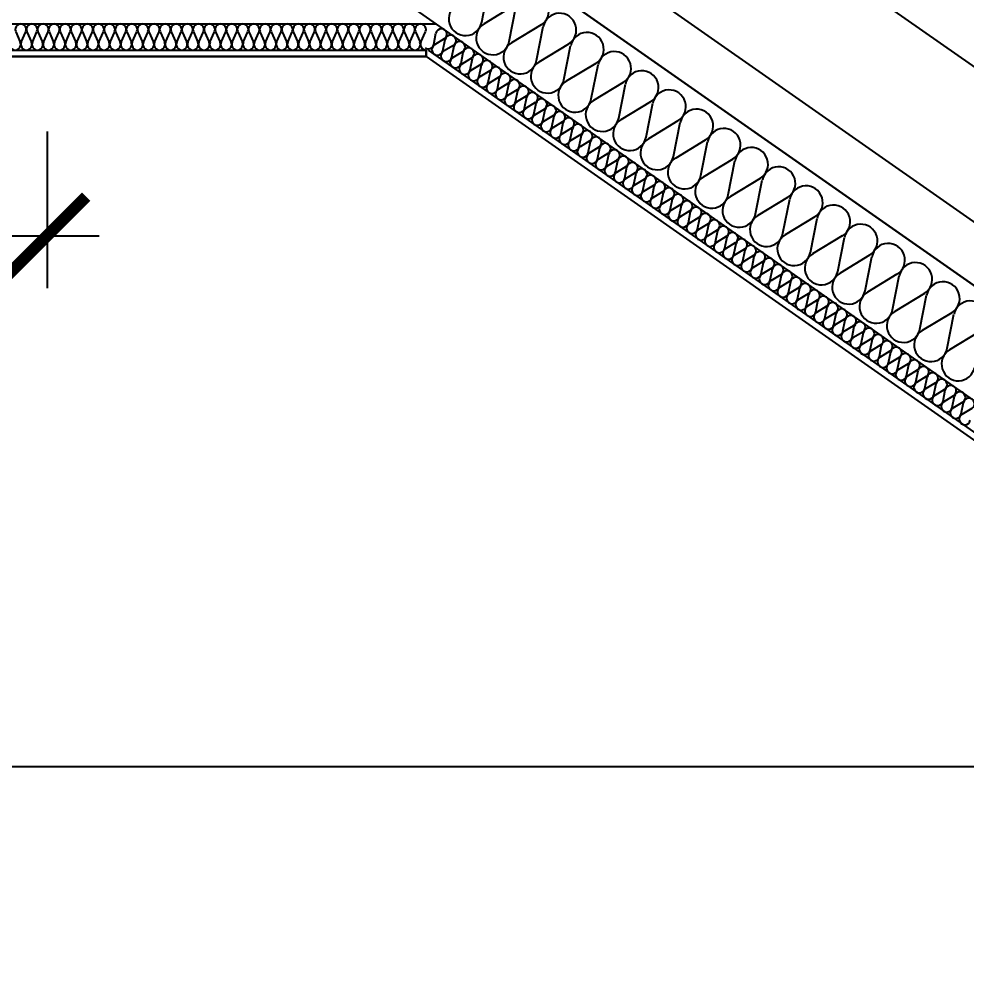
# Model space of a CAD drawing. Header units: millimetres. Extents: x 4647 to 73915, y -13612 to -8141.
# Drawn here: x 12341.7 to 12523.1, y -10676.7 to -10491.4 of the extents above; entities that cross this region are included whole.
import ezdxf

# ---------------------------------------------------------------- set-up
doc = ezdxf.new("R2010")
doc.units = ezdxf.units.MM
doc.layers.add('2D - Ogólne', color=7, linetype='Continuous')
doc.layers.add('Konstrukcja - Dach', color=7, linetype='Continuous')
doc.layers.add('a_wymiary', color=250, linetype='Continuous', lineweight=9)
doc.styles.get("Standard").update_dxf_attribs({"font": 'arial.ttf'})
doc.dimstyles.new('1-100', dxfattribs={"dimtxt": 13, "dimasz": 15, "dimexe": 10, "dimexo": 20, "dimgap": 5, "dimtad": 1, "dimdec": 1, "dimrnd": 0.5, "dimtxsty": 'Standard', "dimblk": 'ARCHTICK', "dimcen": 0.09, "dimdle": 10, "dimadec": 0, "dimazin": 0, "dimtfac": 1, "dimtdec": 1, "dimtofl": 0, "dimtmove": 0, "dimatfit": 3, "dimfxl": 10, "dimfxlon": 1, "dimtolj": 1, "dimtzin": 0, "dimarcsym": 0})

# ---------------------------------------------------------------- blocks, each defined once
blk = doc.blocks.new('_ArchTick')
at = {"color": 0, "linetype": 'ByBlock', "const_width": 0.15}
blk.add_lwpolyline([(-0.5, -0.5), (0.5, 0.5)], dxfattribs=at)
blk = doc.blocks.new('*D802')
at = {"layer": 'a_wymiary', "color": 0, "lineweight": -2, "transparency": 16777216}
for p, q in [((11649, -10180.91), (11649, -10150.91)), ((12748.98, -10180.91), (12748.98, -10150.91)), ((11639, -10160.91), (12758.98, -10160.91))]:
    blk.add_line(p, q, dxfattribs=at)
at = {"layer": 'DEFPOINTS', "color": 0, "transparency": 16777216}
for p in [(12748.98, -10160.91), (11649, -10687.41), (12748.98, -10687.41)]:
    blk.add_point(p, dxfattribs=at)
at = {"layer": 'a_wymiary', "color": 0, "lineweight": -2, "transparency": 16777216, "xscale": 15, "yscale": 15, "zscale": 15, "rotation": 180}
blk.add_blockref('_ArchTick', (11649, -10160.91), dxfattribs=at)
at = {"layer": 'a_wymiary', "color": 0, "lineweight": -2, "transparency": 16777216, "xscale": 15, "yscale": 15, "zscale": 15}
blk.add_blockref('_ArchTick', (12748.98, -10160.91), dxfattribs=at)
at = {"layer": 'a_wymiary', "color": 0, "transparency": 16777216, "insert": (12198.99, -10149.28), "char_height": 13, "attachment_point": 5}
blk.add_mtext('\\A1;1100', dxfattribs=at)
blk = doc.blocks.new('*D803')
at = {"layer": 'a_wymiary', "color": 0, "lineweight": -2, "transparency": 16777216}
for p, q in [((11731.48, -10212.51), (11731.48, -10182.51)), ((12666.48, -10212.51), (12666.48, -10182.51)), ((11721.48, -10192.51), (12676.48, -10192.51))]:
    blk.add_line(p, q, dxfattribs=at)
at = {"layer": 'DEFPOINTS', "color": 0, "transparency": 16777216}
for p in [(12666.48, -10192.51), (11731.48, -10669.57), (12666.48, -10669.57)]:
    blk.add_point(p, dxfattribs=at)
at = {"layer": 'a_wymiary', "color": 0, "lineweight": -2, "transparency": 16777216, "xscale": 15, "yscale": 15, "zscale": 15, "rotation": 180}
blk.add_blockref('_ArchTick', (11731.48, -10192.51), dxfattribs=at)
at = {"layer": 'a_wymiary', "color": 0, "lineweight": -2, "transparency": 16777216, "xscale": 15, "yscale": 15, "zscale": 15}
blk.add_blockref('_ArchTick', (12666.48, -10192.51), dxfattribs=at)
at = {"layer": 'a_wymiary', "color": 0, "transparency": 16777216, "insert": (12198.98, -10180.86), "char_height": 13, "attachment_point": 5}
blk.add_mtext('\\A1;935', dxfattribs=at)
blk = doc.blocks.new('*D809')
at = {"layer": 'a_wymiary', "color": 0, "lineweight": -2, "transparency": 16777216}
for p, q in [((12373.56, -10419.21), (12390.77, -10394.64)), ((12718.7, -10636.47), (12376.84, -10397.09)), ((12699.04, -10647.12), (12716.25, -10622.54))]:
    blk.add_line(p, q, dxfattribs=at)
at = {"layer": 'DEFPOINTS', "color": 0, "transparency": 16777216}
for p in [(12385.03, -10402.83), (12355, -10445.72), (12680.48, -10673.62)]:
    blk.add_point(p, dxfattribs=at)
at = {"layer": 'a_wymiary', "color": 0, "lineweight": -2, "transparency": 16777216, "xscale": 15, "yscale": 15, "zscale": 15}
for p, rotation in [((12385.03, -10402.83), 145.0000011269738), ((12710.51, -10630.73), 325.0000011269738)]:
    blk.add_blockref('_ArchTick', p, dxfattribs=dict(at, rotation=rotation))
at = {"layer": 'a_wymiary', "color": 0, "transparency": 16777216, "insert": (12555.12, -10506.29), "char_height": 13, "attachment_point": 5, "rotation": 325}
blk.add_mtext('\\A1;397,5', dxfattribs=at)
blk = doc.blocks.new('*D811')
at = {"layer": 'a_wymiary', "color": 0, "lineweight": -2, "transparency": 16777216}
for p, q in [((12251.58, -10261.38), (12268.79, -10236.8)), ((12254.86, -10239.26), (12821.23, -10635.84)), ((12801.57, -10646.49), (12818.78, -10621.91))]:
    blk.add_line(p, q, dxfattribs=at)
at = {"layer": 'DEFPOINTS', "color": 0, "transparency": 16777216}
for p in [(12198.99, -10336.48), (12813.04, -10630.1), (12748.98, -10721.59)]:
    blk.add_point(p, dxfattribs=at)
at = {"layer": 'a_wymiary', "color": 0, "lineweight": -2, "transparency": 16777216, "xscale": 15, "yscale": 15, "zscale": 15}
for p, rotation in [((12263.05, -10245), 145.0000006898322), ((12813.04, -10630.1), 325.0000006898322)]:
    blk.add_blockref('_ArchTick', p, dxfattribs=dict(at, rotation=rotation))
at = {"layer": 'a_wymiary', "color": 0, "transparency": 16777216, "insert": (12545.39, -10427.05), "char_height": 13, "attachment_point": 5, "rotation": 325}
blk.add_mtext('\\A1;671,5', dxfattribs=at)
blk = doc.blocks.new('*D812')
at = {"layer": 'a_wymiary', "color": 0, "lineweight": -2, "transparency": 16777216}
for p, q in [((11731.48, -10649.57), (11731.48, -10624.52)), ((12666.48, -10649.57), (12666.48, -10624.52)), ((11721.48, -10634.52), (12676.48, -10634.52))]:
    blk.add_line(p, q, dxfattribs=at)
at = {"layer": 'DEFPOINTS', "color": 0, "transparency": 16777216}
for p in [(12666.48, -10634.52), (11731.48, -10669.57), (12666.48, -10669.57)]:
    blk.add_point(p, dxfattribs=at)
at = {"layer": 'a_wymiary', "color": 0, "lineweight": -2, "transparency": 16777216, "xscale": 15, "yscale": 15, "zscale": 15, "rotation": 180}
blk.add_blockref('_ArchTick', (11731.48, -10634.52), dxfattribs=at)
at = {"layer": 'a_wymiary', "color": 0, "lineweight": -2, "transparency": 16777216, "xscale": 15, "yscale": 15, "zscale": 15}
blk.add_blockref('_ArchTick', (12666.48, -10634.52), dxfattribs=at)
at = {"layer": 'a_wymiary', "color": 0, "transparency": 16777216, "insert": (12198.98, -10622.88), "char_height": 13, "attachment_point": 5}
blk.add_mtext('\\A1;935', dxfattribs=at)
blk = doc.blocks.new('*D832')
at = {"layer": 'a_wymiary', "color": 0, "lineweight": -2, "transparency": 16777216}
for p, q in [((12050.98, -10512.9), (12050.98, -10542.9)), ((12347, -10512.9), (12347, -10542.9)), ((12040.98, -10532.9), (12357, -10532.9))]:
    blk.add_line(p, q, dxfattribs=at)
at = {"layer": 'DEFPOINTS', "color": 0, "transparency": 16777216}
for p in [(12050.98, -10468.57), (12347, -10468.57), (12347, -10532.9)]:
    blk.add_point(p, dxfattribs=at)
at = {"layer": 'a_wymiary', "color": 0, "lineweight": -2, "transparency": 16777216, "xscale": 15, "yscale": 15, "zscale": 15, "rotation": 180}
blk.add_blockref('_ArchTick', (12050.98, -10532.9), dxfattribs=at)
at = {"layer": 'a_wymiary', "color": 0, "lineweight": -2, "transparency": 16777216, "xscale": 15, "yscale": 15, "zscale": 15}
blk.add_blockref('_ArchTick', (12347, -10532.9), dxfattribs=at)
at = {"layer": 'a_wymiary', "color": 0, "transparency": 16777216, "insert": (12198.99, -10521.26), "char_height": 13, "attachment_point": 5}
blk.add_mtext('\\A1;296', dxfattribs=at)

msp = doc.modelspace()

# ---------------------------------------------------------------- linework, layer by layer
for p, q in [((12658.98, -10658.57), (12413.34, -10486.57)), ((11978.4, -10497.32), (12419.58, -10497.32)), ((12419.58, -10497.32), (12419.58, -10498.57)), ((12419.58, -10498.57), (12123.98, -10498.57))]:
    msp.add_line(p, q)
at = {"layer": '2D - Ogólne'}
for p, q in [((12198.99, -10314.51), (12702.98, -10667.4)), ((12430.26, -10491.99), (12431.55, -10485.5)), ((12436.35, -10488.86), (12430.7, -10492.3)), ((12435.5, -10495.66), (12436.79, -10489.17)), ((12441.6, -10492.53), (12435.94, -10495.97)), ((12440.74, -10499.33), (12442.04, -10492.84)), ((12446.84, -10496.21), (12441.18, -10499.64)), ((12445.99, -10503.01), (12447.28, -10496.51)), ((12452.09, -10499.88), (12446.43, -10503.31)), ((12451.23, -10506.68), (12452.53, -10500.19)), ((12457.33, -10503.55), (12451.67, -10506.99)), ((12456.48, -10510.35), (12457.77, -10503.86)), ((12462.58, -10507.22), (12456.92, -10510.66)), ((12461.72, -10514.02), (12463.02, -10507.53)), ((12467.82, -10510.89), (12462.16, -10514.33)), ((12466.97, -10517.69), (12468.26, -10511.2)), ((12473.06, -10514.57), (12467.41, -10518)), ((12472.21, -10521.37), (12473.5, -10514.88)), ((12478.31, -10518.24), (12472.65, -10521.68)), ((12477.45, -10525.04), (12478.75, -10518.55)), ((12483.55, -10521.91), (12477.9, -10525.35)), ((12482.7, -10528.71), (12483.99, -10522.22)), ((12488.8, -10525.58), (12483.14, -10529.02)), ((12487.94, -10532.38), (12489.24, -10525.89)), ((12494.04, -10529.26), (12488.38, -10532.69)), ((12493.19, -10536.06), (12494.48, -10529.56)), ((12499.29, -10532.93), (12493.63, -10536.36)), ((12498.43, -10539.73), (12499.73, -10533.24)), ((12504.53, -10536.6), (12498.87, -10540.04)), ((12503.68, -10543.4), (12504.97, -10536.91)), ((12509.78, -10540.27), (12504.12, -10543.71)), ((12508.92, -10547.07), (12510.22, -10540.58)), ((12515.02, -10543.94), (12509.36, -10547.38)), ((12514.17, -10550.74), (12515.46, -10544.25)), ((12520.26, -10547.62), (12514.61, -10551.05)), ((12519.41, -10554.42), (12520.7, -10547.92)), ((12525.51, -10551.29), (12519.85, -10554.72))]:
    msp.add_line(p, q, dxfattribs=at)
at = {"layer": '2D - Ogólne', "color": 161, "lineweight": 25}
for p, q in [((11976.43, -10492.32), (12421.55, -10492.32)), ((12419.98, -10497.32), (12658.98, -10664.67)), ((12419.58, -10498.57), (12658.98, -10666.2))]:
    msp.add_line(p, q, dxfattribs=at)
at = {"layer": '2D - Ogólne'}
for centre, start_param, end_param in [((12439.93, -10489.8), 2.728799, 6.695979), ((12427.12, -10491.36), 5.870392, 9.837571), ((12445.17, -10493.48), 2.728799, 6.695979), ((12432.36, -10495.03), 5.870392, 9.837571), ((12450.42, -10497.15), 2.728799, 6.695979), ((12437.61, -10498.7), 5.870392, 9.837571), ((12455.66, -10500.82), 2.728799, 6.695979), ((12442.85, -10502.37), 5.870392, 9.837571), ((12460.91, -10504.49), 2.728799, 6.695979), ((12448.1, -10506.04), 5.870392, 9.837571), ((12466.15, -10508.16), 2.728799, 6.695979), ((12453.34, -10509.72), 5.870392, 9.837571), ((12471.4, -10511.84), 2.728799, 6.695979), ((12458.59, -10513.39), 5.870392, 9.837571), ((12476.64, -10515.51), 2.728799, 6.695979), ((12463.83, -10517.06), 5.870392, 9.837571), ((12481.89, -10519.18), 2.728799, 6.695979), ((12469.07, -10520.73), 5.870392, 9.837571), ((12487.13, -10522.85), 2.728799, 6.695979), ((12474.32, -10524.41), 5.870392, 9.837571), ((12492.37, -10526.52), 2.728799, 6.695979), ((12479.56, -10528.08), 5.870392, 9.837571), ((12497.62, -10530.2), 2.728799, 6.695979), ((12484.81, -10531.75), 5.870392, 9.837571), ((12502.86, -10533.87), 2.728799, 6.695979), ((12490.05, -10535.42), 5.870392, 9.837571), ((12508.11, -10537.54), 2.728799, 6.695979), ((12495.3, -10539.09), 5.870392, 9.837571), ((12513.35, -10541.21), 2.728799, 6.695979), ((12500.54, -10542.77), 5.870392, 9.837571), ((12518.6, -10544.89), 2.728799, 6.695979), ((12505.79, -10546.44), 5.870392, 9.837571), ((12523.84, -10548.56), 2.728799, 6.695979), ((12511.03, -10550.11), 5.870392, 9.837571), ((12516.27, -10553.78), 5.870392, 9.837571), ((12521.52, -10557.46), 5.870392, 9.837571)]:
    msp.add_ellipse(centre, major_axis=(-2.62, 1.84), ratio=0.996583, start_param=start_param, end_param=end_param, dxfattribs=at)
at = {"layer": 'Konstrukcja - Dach'}
for p, q in [((12748.98, -10687.41), (12198.99, -10302.3)), ((12748.98, -10699.61), (12198.99, -10314.51)), ((12748.98, -10699.61), (12198.99, -10314.51)), ((12748.98, -10721.59), (12198.99, -10336.48)), ((12340.99, -10493.81), (12341.87, -10495.83)), ((12342.05, -10495.83), (12342.94, -10493.81)), ((12343.11, -10493.81), (12344, -10495.83)), ((12344.18, -10495.83), (12345.06, -10493.81)), ((12345.24, -10493.81), (12346.13, -10495.83)), ((12346.3, -10495.83), (12347.19, -10493.81)), ((12347.37, -10493.81), (12348.25, -10495.83)), ((12348.43, -10495.83), (12349.32, -10493.81)), ((12349.49, -10493.81), (12350.38, -10495.83)), ((12350.56, -10495.83), (12351.44, -10493.81)), ((12351.62, -10493.81), (12352.51, -10495.83)), ((12352.68, -10495.83), (12353.57, -10493.81)), ((12353.75, -10493.81), (12354.63, -10495.83)), ((12354.81, -10495.83), (12355.7, -10493.81)), ((12355.87, -10493.81), (12356.76, -10495.83)), ((12356.94, -10495.83), (12357.82, -10493.81)), ((12358, -10493.81), (12358.89, -10495.83)), ((12359.06, -10495.83), (12359.95, -10493.81)), ((12360.13, -10493.81), (12361.01, -10495.83)), ((12361.19, -10495.83), (12362.07, -10493.81)), ((12362.25, -10493.81), (12363.14, -10495.83)), ((12363.32, -10495.83), (12364.2, -10493.81)), ((12364.38, -10493.81), (12365.26, -10495.83)), ((12365.44, -10495.83), (12366.33, -10493.81)), ((12366.51, -10493.81), (12367.39, -10495.83)), ((12367.57, -10495.83), (12368.45, -10493.81)), ((12368.63, -10493.81), (12369.52, -10495.83)), ((12369.7, -10495.83), (12370.58, -10493.81)), ((12370.76, -10493.81), (12371.64, -10495.83)), ((12371.82, -10495.83), (12372.71, -10493.81)), ((12372.89, -10493.81), (12373.77, -10495.83)), ((12373.95, -10495.83), (12374.83, -10493.81)), ((12375.01, -10493.81), (12375.9, -10495.83)), ((12376.08, -10495.83), (12376.96, -10493.81)), ((12377.14, -10493.81), (12378.02, -10495.83)), ((12378.2, -10495.83), (12379.09, -10493.81)), ((12379.27, -10493.81), (12380.15, -10495.83)), ((12380.33, -10495.83), (12381.21, -10493.81)), ((12381.39, -10493.81), (12382.28, -10495.83)), ((12382.46, -10495.83), (12383.34, -10493.81)), ((12383.52, -10493.81), (12384.4, -10495.83)), ((12384.58, -10495.83), (12385.47, -10493.81)), ((12385.65, -10493.81), (12386.53, -10495.83)), ((12386.71, -10495.83), (12387.59, -10493.81)), ((12387.77, -10493.81), (12388.66, -10495.83)), ((12388.84, -10495.83), (12389.72, -10493.81)), ((12389.9, -10493.81), (12390.78, -10495.83)), ((12390.96, -10495.83), (12391.85, -10493.81)), ((12392.03, -10493.81), (12392.91, -10495.83)), ((12393.09, -10495.83), (12393.97, -10493.81)), ((12394.15, -10493.81), (12395.04, -10495.83)), ((12395.22, -10495.83), (12396.1, -10493.81)), ((12396.28, -10493.81), (12397.16, -10495.83)), ((12397.34, -10495.83), (12398.23, -10493.81)), ((12398.41, -10493.81), (12399.29, -10495.83)), ((12399.47, -10495.83), (12400.35, -10493.81)), ((12400.53, -10493.81), (12401.42, -10495.83)), ((12401.59, -10495.83), (12402.48, -10493.81)), ((12402.66, -10493.81), (12403.54, -10495.83)), ((12403.72, -10495.83), (12404.61, -10493.81)), ((12404.78, -10493.81), (12405.67, -10495.83)), ((12405.85, -10495.83), (12406.73, -10493.81)), ((12406.91, -10493.81), (12407.8, -10495.83)), ((12407.97, -10495.83), (12408.86, -10493.81)), ((12409.04, -10493.81), (12409.92, -10495.83)), ((12410.1, -10495.83), (12410.99, -10493.81)), ((12411.16, -10493.81), (12412.05, -10495.83)), ((12412.23, -10495.83), (12413.11, -10493.81)), ((12413.29, -10493.81), (12414.18, -10495.83)), ((12414.35, -10495.83), (12415.24, -10493.81)), ((12415.42, -10493.81), (12416.3, -10495.83)), ((12416.48, -10495.83), (12417.37, -10493.81)), ((12417.54, -10493.81), (12418.43, -10495.83)), ((12418.61, -10495.83), (12419.49, -10493.81)), ((12421.05, -10496.25), (12421.48, -10494.09)), ((12423.08, -10495.21), (12421.2, -10496.35)), ((12422.79, -10497.47), (12423.23, -10495.31)), ((12424.82, -10496.43), (12422.94, -10497.57)), ((12424.53, -10498.69), (12424.97, -10496.53)), ((12426.56, -10497.65), (12424.68, -10498.79)), ((12426.28, -10499.91), (12426.71, -10497.75)), ((12428.31, -10498.87), (12426.42, -10500.01)), ((12428.02, -10501.13), (12428.45, -10498.97)), ((12430.05, -10500.09), (12428.16, -10501.23)), ((12429.76, -10502.35), (12430.19, -10500.19)), ((12431.79, -10501.31), (12429.91, -10502.45)), ((12431.5, -10503.57), (12431.94, -10501.41)), ((12433.53, -10502.53), (12431.65, -10503.67)), ((12433.24, -10504.79), (12433.68, -10502.63)), ((12435.27, -10503.75), (12433.39, -10504.89)), ((12434.99, -10506.01), (12435.42, -10503.85)), ((12437.02, -10504.97), (12435.13, -10506.11)), ((12436.73, -10507.23), (12437.16, -10505.07)), ((12438.76, -10506.18), (12436.87, -10507.33)), ((12438.47, -10508.45), (12438.9, -10506.29)), ((12440.5, -10507.4), (12438.62, -10508.55)), ((12440.21, -10509.67), (12440.65, -10507.51)), ((12442.24, -10508.62), (12440.36, -10509.77)), ((12441.95, -10510.89), (12442.39, -10508.73)), ((12443.98, -10509.84), (12442.1, -10510.99)), ((12443.7, -10512.11), (12444.13, -10509.95)), ((12445.73, -10511.06), (12443.84, -10512.21)), ((12445.44, -10513.33), (12445.87, -10511.17)), ((12447.47, -10512.28), (12445.58, -10513.43)), ((12447.18, -10514.55), (12447.61, -10512.39)), ((12449.21, -10513.5), (12447.33, -10514.65)), ((12448.92, -10515.77), (12449.36, -10513.61)), ((12450.95, -10514.72), (12449.07, -10515.87)), ((12450.66, -10516.99), (12451.1, -10514.83)), ((12452.69, -10515.94), (12450.81, -10517.09)), ((12452.41, -10518.21), (12452.84, -10516.05)), ((12454.43, -10517.16), (12452.55, -10518.31)), ((12454.15, -10519.43), (12454.58, -10517.27)), ((12456.18, -10518.38), (12454.29, -10519.53)), ((12455.89, -10520.65), (12456.32, -10518.48)), ((12457.92, -10519.6), (12456.04, -10520.75)), ((12457.63, -10521.87), (12458.07, -10519.7)), ((12459.66, -10520.82), (12457.78, -10521.97)), ((12459.37, -10523.09), (12459.81, -10520.92)), ((12461.4, -10522.04), (12459.52, -10523.19)), ((12461.12, -10524.31), (12461.55, -10522.14)), ((12463.14, -10523.26), (12461.26, -10524.41)), ((12462.86, -10525.53), (12463.29, -10523.36)), ((12464.89, -10524.48), (12463, -10525.63)), ((12464.6, -10526.75), (12465.03, -10524.58)), ((12466.63, -10525.7), (12464.75, -10526.85)), ((12466.34, -10527.97), (12466.78, -10525.8)), ((12468.37, -10526.92), (12466.49, -10528.07)), ((12468.08, -10529.19), (12468.52, -10527.02)), ((12470.11, -10528.14), (12468.23, -10529.29)), ((12469.83, -10530.4), (12470.26, -10528.24)), ((12471.85, -10529.36), (12469.97, -10530.51)), ((12471.57, -10531.62), (12472, -10529.46)), ((12473.6, -10530.58), (12471.71, -10531.73)), ((12473.31, -10532.84), (12473.74, -10530.68)), ((12475.34, -10531.8), (12473.46, -10532.95)), ((12475.05, -10534.06), (12475.49, -10531.9)), ((12477.08, -10533.02), (12475.2, -10534.17)), ((12476.79, -10535.28), (12477.23, -10533.12)), ((12478.82, -10534.24), (12476.94, -10535.39)), ((12478.53, -10536.5), (12478.97, -10534.34)), ((12480.56, -10535.46), (12478.68, -10536.61)), ((12480.28, -10537.72), (12480.71, -10535.56)), ((12482.31, -10536.68), (12480.42, -10537.83)), ((12482.02, -10538.94), (12482.45, -10536.78)), ((12484.05, -10537.9), (12482.17, -10539.05)), ((12483.76, -10540.16), (12484.19, -10538)), ((12485.79, -10539.12), (12483.91, -10540.27)), ((12485.5, -10541.38), (12485.94, -10539.22)), ((12487.53, -10540.34), (12485.65, -10541.49)), ((12487.24, -10542.6), (12487.68, -10540.44)), ((12489.27, -10541.56), (12487.39, -10542.7)), ((12488.99, -10543.82), (12489.42, -10541.66)), ((12491.02, -10542.78), (12489.13, -10543.92)), ((12490.73, -10545.04), (12491.16, -10542.88)), ((12492.76, -10544), (12490.88, -10545.14)), ((12492.47, -10546.26), (12492.9, -10544.1)), ((12494.5, -10545.22), (12492.62, -10546.36)), ((12494.21, -10547.48), (12494.65, -10545.32)), ((12496.24, -10546.44), (12494.36, -10547.58)), ((12495.95, -10548.7), (12496.39, -10546.54)), ((12497.98, -10547.66), (12496.1, -10548.8)), ((12497.7, -10549.92), (12498.13, -10547.76)), ((12499.73, -10548.88), (12497.84, -10550.02)), ((12499.44, -10551.14), (12499.87, -10548.98)), ((12501.47, -10550.1), (12499.59, -10551.24)), ((12501.18, -10552.36), (12501.61, -10550.2)), ((12503.21, -10551.32), (12501.33, -10552.46)), ((12502.92, -10553.58), (12503.36, -10551.42)), ((12504.95, -10552.54), (12503.07, -10553.68)), ((12504.66, -10554.8), (12505.1, -10552.64)), ((12506.69, -10553.75), (12504.81, -10554.9)), ((12506.41, -10556.02), (12506.84, -10553.86)), ((12508.44, -10554.97), (12506.55, -10556.12)), ((12508.15, -10557.24), (12508.58, -10555.08)), ((12510.18, -10556.19), (12508.29, -10557.34)), ((12509.89, -10558.46), (12510.32, -10556.3)), ((12511.92, -10557.41), (12510.04, -10558.56)), ((12511.63, -10559.68), (12512.07, -10557.52)), ((12513.66, -10558.63), (12511.78, -10559.78)), ((12513.37, -10560.9), (12513.81, -10558.74)), ((12515.4, -10559.85), (12513.52, -10561)), ((12515.12, -10562.12), (12515.55, -10559.96)), ((12517.15, -10561.07), (12515.26, -10562.22)), ((12516.86, -10563.34), (12517.29, -10561.18)), ((12518.89, -10562.29), (12517, -10563.44)), ((12518.6, -10564.56), (12519.03, -10562.4)), ((12520.63, -10563.51), (12518.75, -10564.66)), ((12520.34, -10565.78), (12520.78, -10563.62)), ((12522.37, -10564.73), (12520.49, -10565.88)), ((12522.08, -10567), (12522.52, -10564.84)), ((12524.11, -10565.95), (12522.23, -10567.1))]:
    msp.add_line(p, q, dxfattribs=at)
at = {"layer": 'Konstrukcja - Dach', "color": 161, "lineweight": 25}
for p, q in [((11978.4, -10497.32), (12419.58, -10497.32)), ((12419.58, -10498.57), (12419.58, -10497.32)), ((11978.4, -10498.57), (12419.58, -10498.57))]:
    msp.add_line(p, q, dxfattribs=at)
at = {"layer": 'Konstrukcja - Dach'}
for centre, major_axis, ratio, start_param, end_param in [((12341.96, -10493.38), (0, 1.06), 0.999894, 4.299595, 8.266775), ((12344.09, -10493.38), (0, 1.06), 0.999894, 4.299595, 8.266775), ((12346.22, -10493.38), (0, 1.06), 0.999894, 4.299595, 8.266775), ((12348.34, -10493.38), (0, 1.06), 0.999894, 4.299595, 8.266775), ((12350.47, -10493.38), (0, 1.06), 0.999894, 4.299595, 8.266775), ((12352.59, -10493.38), (0, 1.06), 0.999894, 4.299595, 8.266775), ((12354.72, -10493.38), (0, 1.06), 0.999894, 4.299595, 8.266775), ((12356.85, -10493.38), (0, 1.06), 0.999894, 4.299595, 8.266775), ((12358.97, -10493.38), (0, 1.06), 0.999894, 4.299595, 8.266775), ((12361.1, -10493.38), (0, 1.06), 0.999894, 4.299595, 8.266775), ((12363.23, -10493.38), (0, 1.06), 0.999894, 4.299595, 8.266775), ((12365.35, -10493.38), (0, 1.06), 0.999894, 4.299595, 8.266775), ((12367.48, -10493.38), (0, 1.06), 0.999894, 4.299595, 8.266775), ((12369.61, -10493.38), (0, 1.06), 0.999894, 4.299595, 8.266775), ((12371.73, -10493.38), (0, 1.06), 0.999894, 4.299595, 8.266775), ((12373.86, -10493.38), (0, 1.06), 0.999894, 4.299595, 8.266775), ((12375.99, -10493.38), (0, 1.06), 0.999894, 4.299595, 8.266775), ((12378.11, -10493.38), (0, 1.06), 0.999894, 4.299595, 8.266775), ((12380.24, -10493.38), (0, 1.06), 0.999894, 4.299595, 8.266775), ((12382.37, -10493.38), (0, 1.06), 0.999894, 4.299595, 8.266775), ((12384.49, -10493.38), (0, 1.06), 0.999894, 4.299595, 8.266775), ((12386.62, -10493.38), (0, 1.06), 0.999894, 4.299595, 8.266775), ((12388.75, -10493.38), (0, 1.06), 0.999894, 4.299595, 8.266775), ((12390.87, -10493.38), (0, 1.06), 0.999894, 4.299595, 8.266775), ((12393, -10493.38), (0, 1.06), 0.999894, 4.299595, 8.266775), ((12395.13, -10493.38), (0, 1.06), 0.999894, 4.299595, 8.266775), ((12397.25, -10493.38), (0, 1.06), 0.999894, 4.299595, 8.266775), ((12399.38, -10493.38), (0, 1.06), 0.999894, 4.299595, 8.266775), ((12401.51, -10493.38), (0, 1.06), 0.999894, 4.299595, 8.266775), ((12403.63, -10493.38), (0, 1.06), 0.999894, 4.299595, 8.266775), ((12405.76, -10493.38), (0, 1.06), 0.999894, 4.299595, 8.266775), ((12407.89, -10493.38), (0, 1.06), 0.999894, 4.299595, 8.266775), ((12410.01, -10493.38), (0, 1.06), 0.999894, 4.299595, 8.266775), ((12412.14, -10493.38), (0, 1.06), 0.999894, 4.299595, 8.266775), ((12414.26, -10493.38), (0, 1.06), 0.999894, 4.299595, 8.266775), ((12416.39, -10493.38), (0, 1.06), 0.999894, 4.299595, 8.266775), ((12418.52, -10493.38), (0, 1.06), 0.999894, 4.299595, 8.266775), ((12422.53, -10494.3), (-0.61, -0.871), 0.999898, 1.158003, 5.125183), ((12424.27, -10495.52), (-0.61, -0.871), 0.999898, 1.158003, 5.125183), ((12426.01, -10496.74), (-0.61, -0.871), 0.999898, 1.158003, 5.125183), ((12340.9, -10496.26), (0, 1.06), 0.999894, 1.158004, 5.125183), ((12343.03, -10496.26), (0, 1.06), 0.999894, 1.158004, 5.125183), ((12345.15, -10496.26), (0, 1.06), 0.999894, 1.158004, 5.125183), ((12347.28, -10496.26), (0, 1.06), 0.999894, 1.158004, 5.125183), ((12349.4, -10496.26), (0, 1.06), 0.999894, 1.158004, 5.125183), ((12351.53, -10496.26), (0, 1.06), 0.999894, 1.158004, 5.125183), ((12353.66, -10496.26), (0, 1.06), 0.999894, 1.158004, 5.125183), ((12355.78, -10496.26), (0, 1.06), 0.999894, 1.158004, 5.125183), ((12357.91, -10496.26), (0, 1.06), 0.999894, 1.158004, 5.125183), ((12360.04, -10496.26), (0, 1.06), 0.999894, 1.158004, 5.125183), ((12362.16, -10496.26), (0, 1.06), 0.999894, 1.158004, 5.125183), ((12364.29, -10496.26), (0, 1.06), 0.999894, 1.158004, 5.125183), ((12366.42, -10496.26), (0, 1.06), 0.999894, 1.158004, 5.125183), ((12368.54, -10496.26), (0, 1.06), 0.999894, 1.158004, 5.125183), ((12370.67, -10496.26), (0, 1.06), 0.999894, 1.158004, 5.125183), ((12372.8, -10496.26), (0, 1.06), 0.999894, 1.158004, 5.125183), ((12374.92, -10496.26), (0, 1.06), 0.999894, 1.158004, 5.125183), ((12377.05, -10496.26), (0, 1.06), 0.999894, 1.158004, 5.125183), ((12379.18, -10496.26), (0, 1.06), 0.999894, 1.158004, 5.125183), ((12381.3, -10496.26), (0, 1.06), 0.999894, 1.158004, 5.125183), ((12383.43, -10496.26), (0, 1.06), 0.999894, 1.158004, 5.125183), ((12385.56, -10496.26), (0, 1.06), 0.999894, 1.158004, 5.125183), ((12387.68, -10496.26), (0, 1.06), 0.999894, 1.158004, 5.125183), ((12389.81, -10496.26), (0, 1.06), 0.999894, 1.158004, 5.125183), ((12391.94, -10496.26), (0, 1.06), 0.999894, 1.158004, 5.125183), ((12394.06, -10496.26), (0, 1.06), 0.999894, 1.158004, 5.125183), ((12396.19, -10496.26), (0, 1.06), 0.999894, 1.158004, 5.125183), ((12398.32, -10496.26), (0, 1.06), 0.999894, 1.158004, 5.125183), ((12400.44, -10496.26), (0, 1.06), 0.999894, 1.158004, 5.125183), ((12402.57, -10496.26), (0, 1.06), 0.999894, 1.158004, 5.125183), ((12404.7, -10496.26), (0, 1.06), 0.999894, 1.158004, 5.125183), ((12406.82, -10496.26), (0, 1.06), 0.999894, 1.158004, 5.125183), ((12408.95, -10496.26), (0, 1.06), 0.999894, 1.158004, 5.125183), ((12411.07, -10496.26), (0, 1.06), 0.999894, 1.158004, 5.125183), ((12413.2, -10496.26), (0, 1.06), 0.999894, 1.158004, 5.125183), ((12415.33, -10496.26), (0, 1.06), 0.999894, 1.158004, 5.125183), ((12417.45, -10496.26), (0, 1.06), 0.999894, 1.158004, 5.125183), ((12419.58, -10496.26), (0, 1.06), 0.999894, 1.158004, 3.141593), ((12420.01, -10496.04), (-0.61, -0.871), 0.999898, 6.283185, 8.266774), ((12421.75, -10497.26), (-0.61, -0.871), 0.999898, 4.299595, 8.266774), ((12427.75, -10497.96), (-0.61, -0.871), 0.999898, 1.158003, 5.125183), ((12423.49, -10498.48), (-0.61, -0.871), 0.999898, 4.299595, 8.266774), ((12425.23, -10499.7), (-0.61, -0.871), 0.999898, 4.299595, 8.266774), ((12429.49, -10499.18), (-0.61, -0.871), 0.999898, 1.158003, 5.125183), ((12431.24, -10500.4), (-0.61, -0.871), 0.999898, 1.158003, 5.125183), ((12426.98, -10500.92), (-0.61, -0.871), 0.999898, 4.299595, 8.266774), ((12432.98, -10501.62), (-0.61, -0.871), 0.999898, 1.158003, 5.125183), ((12428.72, -10502.14), (-0.61, -0.871), 0.999898, 4.299595, 8.266774), ((12430.46, -10503.36), (-0.61, -0.871), 0.999898, 4.299595, 8.266774), ((12434.72, -10502.84), (-0.61, -0.871), 0.999898, 1.158003, 5.125183), ((12436.46, -10504.06), (-0.61, -0.871), 0.999898, 1.158003, 5.125183), ((12432.2, -10504.58), (-0.61, -0.871), 0.999898, 4.299595, 8.266774), ((12433.94, -10505.8), (-0.61, -0.871), 0.999898, 4.299595, 8.266774), ((12438.2, -10505.28), (-0.61, -0.871), 0.999898, 1.158003, 5.125183), ((12435.68, -10507.02), (-0.61, -0.871), 0.999898, 4.299595, 8.266774), ((12439.95, -10506.5), (-0.61, -0.871), 0.999898, 1.158003, 5.125183), ((12441.69, -10507.72), (-0.61, -0.871), 0.999898, 1.158003, 5.125183), ((12437.43, -10508.24), (-0.61, -0.871), 0.999898, 4.299595, 8.266774), ((12439.17, -10509.46), (-0.61, -0.871), 0.999898, 4.299595, 8.266774), ((12443.43, -10508.94), (-0.61, -0.871), 0.999898, 1.158003, 5.125183), ((12440.91, -10510.68), (-0.61, -0.871), 0.999898, 4.299595, 8.266774), ((12445.17, -10510.16), (-0.61, -0.871), 0.999898, 1.158003, 5.125183), ((12446.91, -10511.38), (-0.61, -0.871), 0.999898, 1.158003, 5.125183), ((12442.65, -10511.9), (-0.61, -0.871), 0.999898, 4.299595, 8.266774), ((12444.39, -10513.12), (-0.61, -0.871), 0.999898, 4.299595, 8.266774), ((12448.66, -10512.6), (-0.61, -0.871), 0.999898, 1.158003, 5.125183), ((12446.14, -10514.34), (-0.61, -0.871), 0.999898, 4.299595, 8.266774), ((12450.4, -10513.82), (-0.61, -0.871), 0.999898, 1.158003, 5.125183), ((12452.14, -10515.03), (-0.61, -0.871), 0.999898, 1.158003, 5.125183), ((12447.88, -10515.56), (-0.61, -0.871), 0.999898, 4.299595, 8.266774), ((12449.62, -10516.78), (-0.61, -0.871), 0.999898, 4.299595, 8.266774), ((12453.88, -10516.25), (-0.61, -0.871), 0.999898, 1.158003, 5.125183), ((12451.36, -10518), (-0.61, -0.871), 0.999898, 4.299595, 8.266774), ((12455.62, -10517.47), (-0.61, -0.871), 0.999898, 1.158003, 5.125183), ((12457.37, -10518.69), (-0.61, -0.871), 0.999898, 1.158003, 5.125183), ((12453.1, -10519.22), (-0.61, -0.871), 0.999898, 4.299595, 8.266774), ((12454.85, -10520.44), (-0.61, -0.871), 0.999898, 4.299595, 8.266774), ((12459.11, -10519.91), (-0.61, -0.871), 0.999898, 1.158003, 5.125183), ((12456.59, -10521.66), (-0.61, -0.871), 0.999898, 4.299595, 8.266774), ((12460.85, -10521.13), (-0.61, -0.871), 0.999898, 1.158003, 5.125183), ((12462.59, -10522.35), (-0.61, -0.871), 0.999898, 1.158003, 5.125183), ((12458.33, -10522.88), (-0.61, -0.871), 0.999898, 4.299595, 8.266774), ((12460.07, -10524.1), (-0.61, -0.871), 0.999898, 4.299595, 8.266774), ((12464.33, -10523.57), (-0.61, -0.871), 0.999898, 1.158003, 5.125183), ((12461.81, -10525.32), (-0.61, -0.871), 0.999898, 4.299595, 8.266774), ((12466.08, -10524.79), (-0.61, -0.871), 0.999898, 1.158003, 5.125183), ((12467.82, -10526.01), (-0.61, -0.871), 0.999898, 1.158003, 5.125183), ((12463.56, -10526.54), (-0.61, -0.871), 0.999898, 4.299595, 8.266774), ((12465.3, -10527.76), (-0.61, -0.871), 0.999898, 4.299595, 8.266774), ((12469.56, -10527.23), (-0.61, -0.871), 0.999898, 1.158003, 5.125183), ((12467.04, -10528.98), (-0.61, -0.871), 0.999898, 4.299595, 8.266774), ((12471.3, -10528.45), (-0.61, -0.871), 0.999898, 1.158003, 5.125183), ((12473.04, -10529.67), (-0.61, -0.871), 0.999898, 1.158003, 5.125183), ((12468.78, -10530.2), (-0.61, -0.871), 0.999898, 4.299595, 8.266774), ((12470.52, -10531.42), (-0.61, -0.871), 0.999898, 4.299595, 8.266774), ((12474.79, -10530.89), (-0.61, -0.871), 0.999898, 1.158003, 5.125183), ((12472.27, -10532.64), (-0.61, -0.871), 0.999898, 4.299595, 8.266774), ((12476.53, -10532.11), (-0.61, -0.871), 0.999898, 1.158003, 5.125183), ((12478.27, -10533.33), (-0.61, -0.871), 0.999898, 1.158003, 5.125183), ((12474.01, -10533.86), (-0.61, -0.871), 0.999898, 4.299595, 8.266774), ((12475.75, -10535.07), (-0.61, -0.871), 0.999898, 4.299595, 8.266774), ((12480.01, -10534.55), (-0.61, -0.871), 0.999898, 1.158003, 5.125183), ((12477.49, -10536.29), (-0.61, -0.871), 0.999898, 4.299595, 8.266774), ((12481.75, -10535.77), (-0.61, -0.871), 0.999898, 1.158003, 5.125183), ((12483.5, -10536.99), (-0.61, -0.871), 0.999898, 1.158003, 5.125183), ((12479.23, -10537.51), (-0.61, -0.871), 0.999898, 4.299595, 8.266774), ((12480.98, -10538.73), (-0.61, -0.871), 0.999898, 4.299595, 8.266774), ((12485.24, -10538.21), (-0.61, -0.871), 0.999898, 1.158003, 5.125183), ((12482.72, -10539.95), (-0.61, -0.871), 0.999898, 4.299595, 8.266774), ((12486.98, -10539.43), (-0.61, -0.871), 0.999898, 1.158003, 5.125183), ((12488.72, -10540.65), (-0.61, -0.871), 0.999898, 1.158003, 5.125183), ((12484.46, -10541.17), (-0.61, -0.871), 0.999898, 4.299595, 8.266774), ((12486.2, -10542.39), (-0.61, -0.871), 0.999898, 4.299595, 8.266774), ((12490.46, -10541.87), (-0.61, -0.871), 0.999898, 1.158003, 5.125183), ((12487.94, -10543.61), (-0.61, -0.871), 0.999898, 4.299595, 8.266774), ((12492.21, -10543.09), (-0.61, -0.871), 0.999898, 1.158003, 5.125183), ((12493.95, -10544.31), (-0.61, -0.871), 0.999898, 1.158003, 5.125183), ((12489.69, -10544.83), (-0.61, -0.871), 0.999898, 4.299595, 8.266774), ((12491.43, -10546.05), (-0.61, -0.871), 0.999898, 4.299595, 8.266774), ((12495.69, -10545.53), (-0.61, -0.871), 0.999898, 1.158003, 5.125183), ((12497.43, -10546.75), (-0.61, -0.871), 0.999898, 1.158003, 5.125183), ((12493.17, -10547.27), (-0.61, -0.871), 0.999898, 4.299595, 8.266774), ((12499.17, -10547.97), (-0.61, -0.871), 0.999898, 1.158003, 5.125183), ((12494.91, -10548.49), (-0.61, -0.871), 0.999898, 4.299595, 8.266774), ((12496.65, -10549.71), (-0.61, -0.871), 0.999898, 4.299595, 8.266774), ((12500.92, -10549.19), (-0.61, -0.871), 0.999898, 1.158003, 5.125183), ((12502.66, -10550.41), (-0.61, -0.871), 0.999898, 1.158003, 5.125183), ((12498.4, -10550.93), (-0.61, -0.871), 0.999898, 4.299595, 8.266774), ((12504.4, -10551.63), (-0.61, -0.871), 0.999898, 1.158003, 5.125183), ((12500.14, -10552.15), (-0.61, -0.871), 0.999898, 4.299595, 8.266774), ((12501.88, -10553.37), (-0.61, -0.871), 0.999898, 4.299595, 8.266774), ((12506.14, -10552.85), (-0.61, -0.871), 0.999898, 1.158003, 5.125183), ((12507.88, -10554.07), (-0.61, -0.871), 0.999898, 1.158003, 5.125183), ((12503.62, -10554.59), (-0.61, -0.871), 0.999898, 4.299595, 8.266774), ((12505.36, -10555.81), (-0.61, -0.871), 0.999898, 4.299595, 8.266774), ((12509.63, -10555.29), (-0.61, -0.871), 0.999898, 1.158003, 5.125183), ((12507.11, -10557.03), (-0.61, -0.871), 0.999898, 4.299595, 8.266774), ((12511.37, -10556.51), (-0.61, -0.871), 0.999898, 1.158003, 5.125183), ((12513.11, -10557.73), (-0.61, -0.871), 0.999898, 1.158003, 5.125183), ((12508.85, -10558.25), (-0.61, -0.871), 0.999898, 4.299595, 8.266774), ((12510.59, -10559.47), (-0.61, -0.871), 0.999898, 4.299595, 8.266774), ((12514.85, -10558.95), (-0.61, -0.871), 0.999898, 1.158003, 5.125183), ((12512.33, -10560.69), (-0.61, -0.871), 0.999898, 4.299595, 8.266774), ((12516.59, -10560.17), (-0.61, -0.871), 0.999898, 1.158003, 5.125183), ((12518.34, -10561.39), (-0.61, -0.871), 0.999898, 1.158003, 5.125183), ((12514.07, -10561.91), (-0.61, -0.871), 0.999898, 4.299595, 8.266774), ((12515.82, -10563.13), (-0.61, -0.871), 0.999898, 4.299595, 8.266774), ((12520.08, -10562.6), (-0.61, -0.871), 0.999898, 1.158003, 5.125183), ((12517.56, -10564.35), (-0.61, -0.871), 0.999898, 4.299595, 8.266774), ((12521.82, -10563.82), (-0.61, -0.871), 0.999898, 1.158003, 5.125183), ((12523.56, -10565.04), (-0.61, -0.871), 0.999898, 1.158003, 5.125183), ((12519.3, -10565.57), (-0.61, -0.871), 0.999898, 4.299595, 8.266774), ((12521.04, -10566.79), (-0.61, -0.871), 0.999898, 4.299595, 8.266774), ((12522.78, -10568.01), (-0.61, -0.871), 0.999898, 4.299595, 8.266774)]:
    msp.add_ellipse(centre, major_axis=major_axis, ratio=ratio, start_param=start_param, end_param=end_param, dxfattribs=at)

# ---------------------------------------------------------------- dimensions: what is measured, and where the dimension line sits
at = {"layer": 'a_wymiary'}
for base, p1, p2, picture, middle in [((12748.98, -10160.91), (11649, -10687.41), (12748.98, -10687.41), '*D802', (12198.99, -10149.28)), ((12666.48, -10192.51), (11731.48, -10669.57), (12666.48, -10669.57), '*D803', (12198.98, -10180.86)), ((12347, -10532.9), (12050.98, -10468.57), (12347, -10468.57), '*D832', (12198.99, -10521.26)), ((12666.48, -10634.52), (11731.48, -10669.57), (12666.48, -10669.57), '*D812', (12198.98, -10622.88))]:
    dim = msp.add_linear_dim(base=base, p1=p1, p2=p2, dimstyle='1-100', override={"dimfxl": 20}, dxfattribs=at)
    dim.commit()
    dim.dimension.update_dxf_attribs({"geometry": picture, "text_midpoint": middle})
dim = msp.add_aligned_dim(p1=(12198.99, -10336.48), p2=(12748.98, -10721.59), distance=111.68, dimstyle='1-100', override={"dimfxl": 20}, dxfattribs=at)
dim.commit()
dim.dimension.update_dxf_attribs({"geometry": '*D811', "text_midpoint": (12545.39, -10427.05)})
dim = msp.add_linear_dim(base=(12385.03, -10402.83), p1=(12680.48, -10673.62), p2=(12355, -10445.72), angle=325, dimstyle='1-100', override={"dimtmove": 1, "dimfxl": 20}, dxfattribs=at)
dim.commit()
dim.dimension.update_dxf_attribs({"geometry": '*D809', "text_midpoint": (12555.12, -10506.29)})

doc.saveas('drawing.dxf')
